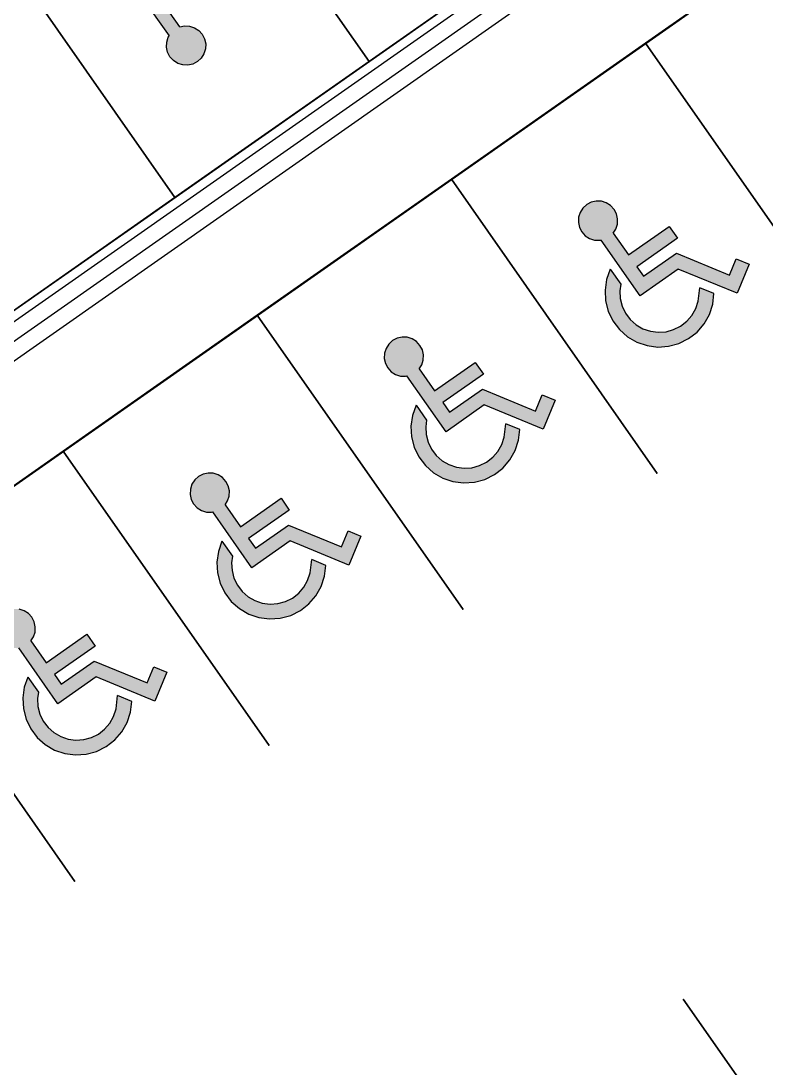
# Model space of a CAD drawing. Header units: millimetres. Extents: x 152904052 to 153933663, y 538271515 to 539240469.
# Drawn here: x 153331672 to 153342050, y 538612183 to 538626760 of the extents above; entities that cross this region are included whole.
import ezdxf

# ---------------------------------------------------------------- set-up
doc = ezdxf.new("R2010")
doc.units = ezdxf.units.MM
doc.layers.add('SCHM', color=9, linetype='Continuous')

msp = doc.modelspace()

# ---------------------------------------------------------------- hatches: boundary and pattern name
at = {"layer": 'SCHM'}
for points in [[(153334148.7, 538626627.3), (153334197.1, 538626574.5), (153334230.1, 538626511.1), (153334245.6, 538626441.2), (153334242.5, 538626369.7), (153334221, 538626301.4), (153334182.5, 538626241.1), (153334129.7, 538626192.7), (153334066.3, 538626159.7), (153333996.4, 538626144.2), (153333924.9, 538626147.3), (153333856.6, 538626168.8), (153333796.3, 538626207.3), (153333747.9, 538626260.1), (153333714.9, 538626323.5), (153333699.4, 538626393.4), (153333702.5, 538626464.9), (153333724, 538626533.2), (153333734.8, 538626550), (153333191.1, 538627326.5), (153333723, 538627698.9), (153333685.5, 538628585.1), (153334122.7, 538628603.6), (153334130.9, 538628408.9), (153333888.4, 538628398.7), (153333922.2, 538627600.5), (153333462.5, 538627278.6), (153333556.1, 538627144.9), (153334122.4, 538627541.4), (153334237.7, 538627376.7), (153333671.4, 538626980.2), (153333884.3, 538626676.2), (153333948.6, 538626690.4), (153334020.1, 538626687.3), (153334088.4, 538626665.8)], [(153339966.2, 538624072.5), (153339933.1, 538624136), (153339884.8, 538624188.8), (153339824.4, 538624227.2), (153339756.2, 538624248.7), (153339684.7, 538624251.9), (153339614.8, 538624236.4), (153339551.3, 538624203.3), (153339498.5, 538624155), (153339460.1, 538624094.6), (153339438.6, 538624026.4), (153339435.4, 538623954.9), (153339450.9, 538623885), (153339484, 538623821.5), (153339532.3, 538623768.8), (153339592.7, 538623730.3), (153339660.9, 538623708.8), (153339732.4, 538623705.7), (153339752, 538623710), (153340295.6, 538622933.6), (153340827.5, 538623306), (153341647.4, 538622967.7), (153341814.3, 538623372.1), (153341634.3, 538623446.4), (153341541.7, 538623222.1), (153340803.2, 538623526.8), (153340343.5, 538623204.9), (153340249.8, 538623338.7), (153340816.1, 538623735.2), (153340700.8, 538623899.8), (153340134.5, 538623503.3), (153339921.6, 538623807.4), (153339957, 538623862.9), (153339978.5, 538623931.2), (153339981.6, 538624002.7)], [(153340012.5, 538623003.7), (153340025.5, 538623093.2), (153339878.7, 538623302.8), (153339828.4, 538623161.4), (153339806.9, 538623012.9), (153339815, 538622863.1), (153339852.5, 538622717.8), (153339917.8, 538622582.7), (153340008.3, 538622463.1), (153340120.7, 538622363.6), (153340250.4, 538622288.2), (153340392.4, 538622239.8), (153340541.2, 538622220.2), (153340690.9, 538622230.3), (153340835.7, 538622269.6), (153340969.9, 538622336.6), (153341088.4, 538622428.8), (153341186.4, 538622542.4), (153341260.1, 538622673.1), (153341306.7, 538622815.7), (153341324.3, 538622964.7), (153341127.7, 538623045.8), (153341105.7, 538622860), (153341071.7, 538622756), (153341018, 538622660.7), (153340946.6, 538622577.9), (153340860.2, 538622510.8), (153340762.4, 538622461.9), (153340656.8, 538622433.3), (153340547.7, 538622425.9), (153340439.3, 538622440.2), (153340335.8, 538622475.5), (153340241.2, 538622530.5), (153340159.3, 538622603), (153340093.3, 538622690.1), (153340045.7, 538622788.6), (153340018.4, 538622894.5)], [(153337263, 538622179.7), (153337229.9, 538622243.2), (153337181.6, 538622296), (153337121.2, 538622334.4), (153337053, 538622355.9), (153336981.5, 538622359.1), (153336911.6, 538622343.6), (153336848.1, 538622310.5), (153336795.3, 538622262.2), (153336756.9, 538622201.8), (153336735.4, 538622133.6), (153336732.2, 538622062.1), (153336747.7, 538621992.2), (153336780.8, 538621928.7), (153336829.1, 538621876), (153336889.5, 538621837.5), (153336957.7, 538621816), (153337029.2, 538621812.9), (153337048.8, 538621817.2), (153337592.4, 538621040.8), (153338124.3, 538621413.2), (153338944.2, 538621074.9), (153339111.1, 538621479.3), (153338931.1, 538621553.6), (153338838.4, 538621329.3), (153338100, 538621634), (153337640.3, 538621312.1), (153337546.6, 538621445.9), (153338112.9, 538621842.4), (153337997.6, 538622007), (153337431.3, 538621610.5), (153337218.4, 538621914.6), (153337253.8, 538621970.1), (153337275.3, 538622038.4), (153337278.4, 538622109.9)], [(153337309.3, 538621110.9), (153337322.3, 538621200.4), (153337175.5, 538621410), (153337125.2, 538621268.6), (153337103.7, 538621120.1), (153337111.8, 538620970.3), (153337149.3, 538620825), (153337214.6, 538620689.9), (153337305.1, 538620570.3), (153337417.5, 538620470.8), (153337547.2, 538620395.4), (153337689.2, 538620347), (153337838, 538620327.4), (153337987.7, 538620337.5), (153338132.5, 538620376.8), (153338266.7, 538620443.8), (153338385.2, 538620536), (153338483.2, 538620649.6), (153338556.9, 538620780.3), (153338603.5, 538620922.9), (153338621.1, 538621071.9), (153338424.5, 538621153), (153338402.5, 538620967.2), (153338368.5, 538620863.2), (153338314.8, 538620767.9), (153338243.4, 538620685.1), (153338157, 538620618), (153338059.2, 538620569.1), (153337953.6, 538620540.5), (153337844.5, 538620533.1), (153337736.1, 538620547.4), (153337632.6, 538620582.7), (153337538, 538620637.7), (153337456.1, 538620710.2), (153337390.1, 538620797.3), (153337342.5, 538620895.8), (153337315.2, 538621001.7)], [(153334559.8, 538620286.9), (153334526.7, 538620350.4), (153334478.4, 538620403.2), (153334418, 538620441.6), (153334349.7, 538620463.1), (153334278.3, 538620466.3), (153334208.4, 538620450.8), (153334144.9, 538620417.7), (153334092.1, 538620369.4), (153334053.7, 538620309), (153334032.2, 538620240.8), (153334029, 538620169.3), (153334044.5, 538620099.4), (153334077.6, 538620035.9), (153334125.9, 538619983.2), (153334186.3, 538619944.7), (153334254.5, 538619923.2), (153334326, 538619920.1), (153334345.6, 538619924.4), (153334889.2, 538619148), (153335421.1, 538619520.4), (153336241, 538619182.1), (153336407.9, 538619586.5), (153336227.9, 538619660.8), (153336135.2, 538619436.5), (153335396.8, 538619741.2), (153334937.1, 538619419.3), (153334843.4, 538619553), (153335409.7, 538619949.5), (153335294.4, 538620114.2), (153334728.1, 538619717.7), (153334515.2, 538620021.8), (153334550.6, 538620077.3), (153334572.1, 538620145.6), (153334575.2, 538620217.1)], [(153334606.1, 538619218.1), (153334619.1, 538619307.6), (153334472.3, 538619517.2), (153334422, 538619375.8), (153334400.5, 538619227.3), (153334408.6, 538619077.5), (153334446.1, 538618932.2), (153334511.4, 538618797.1), (153334601.9, 538618677.5), (153334714.3, 538618578), (153334844, 538618502.6), (153334986, 538618454.2), (153335134.8, 538618434.6), (153335284.5, 538618444.7), (153335429.3, 538618484), (153335563.5, 538618551), (153335682, 538618643.2), (153335780, 538618756.8), (153335853.7, 538618887.5), (153335900.3, 538619030.1), (153335917.9, 538619179.1), (153335721.3, 538619260.2), (153335699.3, 538619074.4), (153335665.3, 538618970.4), (153335611.6, 538618875.1), (153335540.2, 538618792.3), (153335453.8, 538618725.2), (153335356, 538618676.3), (153335250.4, 538618647.6), (153335141.3, 538618640.3), (153335032.9, 538618654.6), (153334929.4, 538618689.9), (153334834.8, 538618744.9), (153334752.9, 538618817.4), (153334686.9, 538618904.5), (153334639.3, 538619003), (153334612, 538619108.9)], [(153331856.6, 538618394.1), (153331823.5, 538618457.6), (153331775.2, 538618510.4), (153331714.8, 538618548.8), (153331646.5, 538618570.3), (153331575, 538618573.5), (153331505.2, 538618558), (153331441.7, 538618524.9), (153331388.9, 538618476.6), (153331350.5, 538618416.2), (153331329, 538618348), (153331325.8, 538618276.5), (153331341.3, 538618206.6), (153331374.4, 538618143.1), (153331422.7, 538618090.3), (153331483.1, 538618051.9), (153331551.3, 538618030.4), (153331622.8, 538618027.3), (153331642.4, 538618031.6), (153332186, 538617255.2), (153332717.9, 538617627.6), (153333537.8, 538617289.2), (153333704.7, 538617693.7), (153333524.6, 538617768), (153333432, 538617543.6), (153332693.6, 538617848.4), (153332233.9, 538617526.5), (153332140.2, 538617660.2), (153332706.5, 538618056.7), (153332591.2, 538618221.4), (153332024.9, 538617824.9), (153331812, 538618128.9), (153331847.4, 538618184.5), (153331868.9, 538618252.8), (153331872, 538618324.2)], [(153331902.9, 538617325.3), (153331915.9, 538617414.8), (153331769.1, 538617624.4), (153331718.8, 538617483), (153331697.3, 538617334.5), (153331705.4, 538617184.7), (153331742.9, 538617039.4), (153331808.2, 538616904.3), (153331898.7, 538616784.7), (153332011.1, 538616685.2), (153332140.8, 538616609.8), (153332282.8, 538616561.3), (153332431.6, 538616541.8), (153332581.3, 538616551.9), (153332726.1, 538616591.2), (153332860.3, 538616658.2), (153332978.8, 538616750.3), (153333076.8, 538616864), (153333150.5, 538616994.6), (153333197.1, 538617137.3), (153333214.7, 538617286.3), (153333018.1, 538617367.4), (153332996.1, 538617181.5), (153332962.1, 538617077.6), (153332908.4, 538616982.3), (153332837, 538616899.5), (153332750.6, 538616832.4), (153332652.8, 538616783.5), (153332547.2, 538616754.8), (153332438.1, 538616747.5), (153332329.7, 538616761.8), (153332226.2, 538616797.1), (153332131.6, 538616852), (153332049.7, 538616924.5), (153331983.7, 538617011.7), (153331936.1, 538617110.2), (153331908.8, 538617216.1)]]:
    msp.add_hatch(color=256, dxfattribs=at).paths.add_polyline_path(points)

# ---------------------------------------------------------------- linework, layer by layer
for p, q in [((153333191.1, 538627326.5), (153333734.8, 538626550)), ((153333884.3, 538626676.2), (153333671.4, 538626980.2)), ((153333884.3, 538626676.2), (153333948.6, 538626690.4)), ((153333948.6, 538626690.4), (153334020.1, 538626687.3)), ((153334020.1, 538626687.3), (153334088.4, 538626665.8)), ((153334088.4, 538626665.8), (153334148.7, 538626627.3)), ((153333702.5, 538626464.9), (153333724, 538626533.2)), ((153333724, 538626533.2), (153333734.8, 538626550)), ((153334148.7, 538626627.3), (153334197.1, 538626574.5)), ((153334197.1, 538626574.5), (153334230.1, 538626511.1)), ((153334230.1, 538626511.1), (153334245.6, 538626441.2)), ((153333699.4, 538626393.4), (153333702.5, 538626464.9)), ((153333714.9, 538626323.5), (153333699.4, 538626393.4)), ((153334242.5, 538626369.7), (153334221, 538626301.4)), ((153334245.6, 538626441.2), (153334242.5, 538626369.7)), ((153333747.9, 538626260.1), (153333714.9, 538626323.5)), ((153333796.3, 538626207.3), (153333747.9, 538626260.1)), ((153334182.5, 538626241.1), (153334129.7, 538626192.7)), ((153334221, 538626301.4), (153334182.5, 538626241.1)), ((153333856.6, 538626168.8), (153333796.3, 538626207.3)), ((153333924.9, 538626147.3), (153333856.6, 538626168.8)), ((153333996.4, 538626144.2), (153333924.9, 538626147.3)), ((153334066.3, 538626159.7), (153333996.4, 538626144.2)), ((153334129.7, 538626192.7), (153334066.3, 538626159.7)), ((153339551.3, 538624203.3), (153339498.5, 538624155)), ((153339614.8, 538624236.4), (153339551.3, 538624203.3)), ((153339684.7, 538624251.9), (153339614.8, 538624236.4)), ((153339756.2, 538624248.7), (153339684.7, 538624251.9)), ((153339824.4, 538624227.2), (153339756.2, 538624248.7)), ((153339884.8, 538624188.8), (153339824.4, 538624227.2)), ((153339933.1, 538624136), (153339884.8, 538624188.8)), ((153339460.1, 538624094.6), (153339438.6, 538624026.4)), ((153339498.5, 538624155), (153339460.1, 538624094.6)), ((153339966.2, 538624072.5), (153339933.1, 538624136)), ((153339981.6, 538624002.7), (153339966.2, 538624072.5)), ((153339438.6, 538624026.4), (153339435.4, 538623954.9)), ((153339435.4, 538623954.9), (153339450.9, 538623885)), ((153339957, 538623862.9), (153339978.5, 538623931.2)), ((153339978.5, 538623931.2), (153339981.6, 538624002.7)), ((153340134.5, 538623503.3), (153340700.8, 538623899.8)), ((153340700.8, 538623899.8), (153340816.1, 538623735.2)), ((153339450.9, 538623885), (153339484, 538623821.5)), ((153339484, 538623821.5), (153339532.3, 538623768.8)), ((153339532.3, 538623768.8), (153339592.7, 538623730.3)), ((153339921.6, 538623807.4), (153339957, 538623862.9)), ((153339921.6, 538623807.4), (153340134.5, 538623503.3)), ((153339592.7, 538623730.3), (153339660.9, 538623708.8)), ((153339660.9, 538623708.8), (153339732.4, 538623705.7)), ((153339732.4, 538623705.7), (153339752, 538623710)), ((153340295.6, 538622933.6), (153339752, 538623710)), ((153340816.1, 538623735.2), (153340249.8, 538623338.7)), ((153340343.5, 538623204.9), (153340803.2, 538623526.8)), ((153340803.2, 538623526.8), (153341541.7, 538623222.1)), ((153339878.7, 538623302.8), (153339828.4, 538623161.4)), ((153339878.7, 538623302.8), (153340025.5, 538623093.2)), ((153340249.8, 538623338.7), (153340343.5, 538623204.9)), ((153340827.5, 538623306), (153340295.6, 538622933.6)), ((153341647.4, 538622967.7), (153340827.5, 538623306)), ((153341541.7, 538623222.1), (153341634.3, 538623446.4)), ((153341634.3, 538623446.4), (153341814.3, 538623372.1)), ((153341814.3, 538623372.1), (153341647.4, 538622967.7)), ((153339828.4, 538623161.4), (153339806.9, 538623012.9)), ((153339806.9, 538623012.9), (153339815, 538622863.1)), ((153340025.5, 538623093.2), (153340012.5, 538623003.7)), ((153341105.7, 538622860), (153341127.7, 538623045.8)), ((153341324.3, 538622964.7), (153341127.7, 538623045.8)), ((153340012.5, 538623003.7), (153340018.4, 538622894.5)), ((153340018.4, 538622894.5), (153340045.7, 538622788.6)), ((153341306.7, 538622815.7), (153341324.3, 538622964.7)), ((153339815, 538622863.1), (153339852.5, 538622717.8)), ((153340045.7, 538622788.6), (153340093.3, 538622690.1)), ((153341018, 538622660.7), (153341071.7, 538622756)), ((153341071.7, 538622756), (153341105.7, 538622860)), ((153341260.1, 538622673.1), (153341306.7, 538622815.7)), ((153339852.5, 538622717.8), (153339917.8, 538622582.7)), ((153339917.8, 538622582.7), (153340008.3, 538622463.1)), ((153340093.3, 538622690.1), (153340159.3, 538622603)), ((153340159.3, 538622603), (153340241.2, 538622530.5)), ((153340860.2, 538622510.8), (153340946.6, 538622577.9)), ((153340946.6, 538622577.9), (153341018, 538622660.7)), ((153341186.4, 538622542.4), (153341260.1, 538622673.1)), ((153340008.3, 538622463.1), (153340120.7, 538622363.6)), ((153340241.2, 538622530.5), (153340335.8, 538622475.5)), ((153340335.8, 538622475.5), (153340439.3, 538622440.2)), ((153340439.3, 538622440.2), (153340547.7, 538622425.9)), ((153340547.7, 538622425.9), (153340656.8, 538622433.3)), ((153340656.8, 538622433.3), (153340762.4, 538622461.9)), ((153340762.4, 538622461.9), (153340860.2, 538622510.8)), ((153340969.9, 538622336.6), (153341088.4, 538622428.8)), ((153341088.4, 538622428.8), (153341186.4, 538622542.4)), ((153336848.1, 538622310.5), (153336795.3, 538622262.2)), ((153336911.6, 538622343.6), (153336848.1, 538622310.5)), ((153336981.5, 538622359.1), (153336911.6, 538622343.6)), ((153337053, 538622355.9), (153336981.5, 538622359.1)), ((153337121.2, 538622334.4), (153337053, 538622355.9)), ((153337181.6, 538622296), (153337121.2, 538622334.4)), ((153337229.9, 538622243.2), (153337181.6, 538622296)), ((153340120.7, 538622363.6), (153340250.4, 538622288.2)), ((153340250.4, 538622288.2), (153340392.4, 538622239.8)), ((153340835.7, 538622269.6), (153340969.9, 538622336.6)), ((153336756.9, 538622201.8), (153336735.4, 538622133.6)), ((153336795.3, 538622262.2), (153336756.9, 538622201.8)), ((153337263, 538622179.7), (153337229.9, 538622243.2)), ((153337278.4, 538622109.9), (153337263, 538622179.7)), ((153340392.4, 538622239.8), (153340541.2, 538622220.2)), ((153340541.2, 538622220.2), (153340690.9, 538622230.3)), ((153340690.9, 538622230.3), (153340835.7, 538622269.6)), ((153336735.4, 538622133.6), (153336732.2, 538622062.1)), ((153336732.2, 538622062.1), (153336747.7, 538621992.2)), ((153336747.7, 538621992.2), (153336780.8, 538621928.7)), ((153337253.8, 538621970.1), (153337275.3, 538622038.4)), ((153337275.3, 538622038.4), (153337278.4, 538622109.9)), ((153337431.3, 538621610.5), (153337997.6, 538622007)), ((153337997.6, 538622007), (153338112.9, 538621842.4)), ((153336780.8, 538621928.7), (153336829.1, 538621876)), ((153336829.1, 538621876), (153336889.5, 538621837.5)), ((153337218.4, 538621914.6), (153337253.8, 538621970.1)), ((153337218.4, 538621914.6), (153337431.3, 538621610.5)), ((153336889.5, 538621837.5), (153336957.7, 538621816)), ((153336957.7, 538621816), (153337029.2, 538621812.9)), ((153337029.2, 538621812.9), (153337048.8, 538621817.2)), ((153337592.4, 538621040.8), (153337048.8, 538621817.2)), ((153338112.9, 538621842.4), (153337546.6, 538621445.9)), ((153337640.3, 538621312.1), (153338100, 538621634)), ((153338100, 538621634), (153338838.4, 538621329.3)), ((153338838.4, 538621329.3), (153338931.1, 538621553.6)), ((153338931.1, 538621553.6), (153339111.1, 538621479.3)), ((153337175.5, 538621410), (153337125.2, 538621268.6)), ((153337175.5, 538621410), (153337322.3, 538621200.4)), ((153337546.6, 538621445.9), (153337640.3, 538621312.1)), ((153338124.3, 538621413.2), (153337592.4, 538621040.8)), ((153338944.2, 538621074.9), (153338124.3, 538621413.2)), ((153339111.1, 538621479.3), (153338944.2, 538621074.9)), ((153337125.2, 538621268.6), (153337103.7, 538621120.1)), ((153337103.7, 538621120.1), (153337111.8, 538620970.3)), ((153337322.3, 538621200.4), (153337309.3, 538621110.9)), ((153338402.5, 538620967.2), (153338424.5, 538621153)), ((153338621.1, 538621071.9), (153338424.5, 538621153)), ((153337111.8, 538620970.3), (153337149.3, 538620825)), ((153337309.3, 538621110.9), (153337315.2, 538621001.7)), ((153337315.2, 538621001.7), (153337342.5, 538620895.8)), ((153338603.5, 538620922.9), (153338621.1, 538621071.9)), ((153337149.3, 538620825), (153337214.6, 538620689.9)), ((153337342.5, 538620895.8), (153337390.1, 538620797.3)), ((153338314.8, 538620767.9), (153338368.5, 538620863.2)), ((153338368.5, 538620863.2), (153338402.5, 538620967.2)), ((153338556.9, 538620780.3), (153338603.5, 538620922.9)), ((153337214.6, 538620689.9), (153337305.1, 538620570.3)), ((153337390.1, 538620797.3), (153337456.1, 538620710.2)), ((153337456.1, 538620710.2), (153337538, 538620637.7)), ((153338157, 538620618), (153338243.4, 538620685.1)), ((153338243.4, 538620685.1), (153338314.8, 538620767.9)), ((153338483.2, 538620649.6), (153338556.9, 538620780.3)), ((153337305.1, 538620570.3), (153337417.5, 538620470.8)), ((153337538, 538620637.7), (153337632.6, 538620582.7)), ((153337632.6, 538620582.7), (153337736.1, 538620547.4)), ((153337736.1, 538620547.4), (153337844.5, 538620533.1)), ((153337844.5, 538620533.1), (153337953.6, 538620540.5)), ((153337953.6, 538620540.5), (153338059.2, 538620569.1)), ((153338059.2, 538620569.1), (153338157, 538620618)), ((153338266.7, 538620443.8), (153338385.2, 538620536)), ((153338385.2, 538620536), (153338483.2, 538620649.6)), ((153334144.9, 538620417.7), (153334092.1, 538620369.4)), ((153334208.4, 538620450.8), (153334144.9, 538620417.7)), ((153334278.3, 538620466.3), (153334208.4, 538620450.8)), ((153334349.7, 538620463.1), (153334278.3, 538620466.3)), ((153334418, 538620441.6), (153334349.7, 538620463.1)), ((153334478.4, 538620403.2), (153334418, 538620441.6)), ((153334526.7, 538620350.4), (153334478.4, 538620403.2)), ((153337417.5, 538620470.8), (153337547.2, 538620395.4)), ((153337547.2, 538620395.4), (153337689.2, 538620347)), ((153338132.5, 538620376.8), (153338266.7, 538620443.8)), ((153334053.7, 538620309), (153334032.2, 538620240.8)), ((153334092.1, 538620369.4), (153334053.7, 538620309)), ((153334559.8, 538620286.9), (153334526.7, 538620350.4)), ((153334575.2, 538620217.1), (153334559.8, 538620286.9)), ((153337689.2, 538620347), (153337838, 538620327.4)), ((153337838, 538620327.4), (153337987.7, 538620337.5)), ((153337987.7, 538620337.5), (153338132.5, 538620376.8)), ((153334032.2, 538620240.8), (153334029, 538620169.3)), ((153334029, 538620169.3), (153334044.5, 538620099.4)), ((153334044.5, 538620099.4), (153334077.6, 538620035.9)), ((153334550.6, 538620077.3), (153334572.1, 538620145.6)), ((153334572.1, 538620145.6), (153334575.2, 538620217.1)), ((153334728.1, 538619717.7), (153335294.4, 538620114.2)), ((153335294.4, 538620114.2), (153335409.7, 538619949.5)), ((153334077.6, 538620035.9), (153334125.9, 538619983.2)), ((153334125.9, 538619983.2), (153334186.3, 538619944.7)), ((153334515.2, 538620021.8), (153334550.6, 538620077.3)), ((153334515.2, 538620021.8), (153334728.1, 538619717.7)), ((153334186.3, 538619944.7), (153334254.5, 538619923.2)), ((153334254.5, 538619923.2), (153334326, 538619920.1)), ((153334326, 538619920.1), (153334345.6, 538619924.4)), ((153334889.2, 538619148), (153334345.6, 538619924.4)), ((153335409.7, 538619949.5), (153334843.4, 538619553)), ((153334937.1, 538619419.3), (153335396.8, 538619741.2)), ((153335396.8, 538619741.2), (153336135.2, 538619436.5)), ((153336135.2, 538619436.5), (153336227.9, 538619660.8)), ((153336227.9, 538619660.8), (153336407.9, 538619586.5)), ((153334472.3, 538619517.2), (153334422, 538619375.8)), ((153334472.3, 538619517.2), (153334619.1, 538619307.6)), ((153334843.4, 538619553), (153334937.1, 538619419.3)), ((153335421.1, 538619520.4), (153334889.2, 538619148)), ((153336241, 538619182.1), (153335421.1, 538619520.4)), ((153336407.9, 538619586.5), (153336241, 538619182.1)), ((153334422, 538619375.8), (153334400.5, 538619227.3)), ((153334400.5, 538619227.3), (153334408.6, 538619077.5)), ((153334619.1, 538619307.6), (153334606.1, 538619218.1)), ((153335699.3, 538619074.4), (153335721.3, 538619260.2)), ((153335917.9, 538619179.1), (153335721.3, 538619260.2)), ((153334408.6, 538619077.5), (153334446.1, 538618932.2)), ((153334606.1, 538619218.1), (153334612, 538619108.9)), ((153334612, 538619108.9), (153334639.3, 538619003)), ((153335900.3, 538619030.1), (153335917.9, 538619179.1)), ((153334446.1, 538618932.2), (153334511.4, 538618797.1)), ((153334639.3, 538619003), (153334686.9, 538618904.5)), ((153335611.6, 538618875.1), (153335665.3, 538618970.4)), ((153335665.3, 538618970.4), (153335699.3, 538619074.4)), ((153335853.7, 538618887.5), (153335900.3, 538619030.1)), ((153334511.4, 538618797.1), (153334601.9, 538618677.5)), ((153334686.9, 538618904.5), (153334752.9, 538618817.4)), ((153334752.9, 538618817.4), (153334834.8, 538618744.9)), ((153335453.8, 538618725.2), (153335540.2, 538618792.3)), ((153335540.2, 538618792.3), (153335611.6, 538618875.1)), ((153335780, 538618756.8), (153335853.7, 538618887.5)), ((153334601.9, 538618677.5), (153334714.3, 538618578)), ((153334834.8, 538618744.9), (153334929.4, 538618689.9)), ((153334929.4, 538618689.9), (153335032.9, 538618654.6)), ((153335032.9, 538618654.6), (153335141.3, 538618640.3)), ((153335141.3, 538618640.3), (153335250.4, 538618647.6)), ((153335250.4, 538618647.6), (153335356, 538618676.3)), ((153335356, 538618676.3), (153335453.8, 538618725.2)), ((153335563.5, 538618551), (153335682, 538618643.2)), ((153335682, 538618643.2), (153335780, 538618756.8)), ((153331714.8, 538618548.8), (153331646.5, 538618570.3)), ((153331775.2, 538618510.4), (153331714.8, 538618548.8)), ((153331823.5, 538618457.6), (153331775.2, 538618510.4)), ((153334714.3, 538618578), (153334844, 538618502.6)), ((153334844, 538618502.6), (153334986, 538618454.2)), ((153335429.3, 538618484), (153335563.5, 538618551)), ((153331856.6, 538618394.1), (153331823.5, 538618457.6)), ((153331872, 538618324.2), (153331856.6, 538618394.1)), ((153334986, 538618454.2), (153335134.8, 538618434.6)), ((153335134.8, 538618434.6), (153335284.5, 538618444.7)), ((153335284.5, 538618444.7), (153335429.3, 538618484)), ((153331847.4, 538618184.5), (153331868.9, 538618252.8)), ((153331868.9, 538618252.8), (153331872, 538618324.2)), ((153332024.9, 538617824.9), (153332591.2, 538618221.4)), ((153332591.2, 538618221.4), (153332706.5, 538618056.7)), ((153331812, 538618128.9), (153331847.4, 538618184.5)), ((153331812, 538618128.9), (153332024.9, 538617824.9)), ((153332706.5, 538618056.7), (153332140.2, 538617660.2)), ((153332186, 538617255.2), (153331642.4, 538618031.6)), ((153332233.9, 538617526.5), (153332693.6, 538617848.4)), ((153332693.6, 538617848.4), (153333432, 538617543.6)), ((153333432, 538617543.6), (153333524.6, 538617768)), ((153333524.6, 538617768), (153333704.7, 538617693.7)), ((153331769.1, 538617624.4), (153331718.8, 538617483)), ((153331769.1, 538617624.4), (153331915.9, 538617414.8)), ((153332140.2, 538617660.2), (153332233.9, 538617526.5)), ((153332717.9, 538617627.6), (153332186, 538617255.2)), ((153333537.8, 538617289.2), (153332717.9, 538617627.6)), ((153333704.7, 538617693.7), (153333537.8, 538617289.2)), ((153331718.8, 538617483), (153331697.3, 538617334.5)), ((153331697.3, 538617334.5), (153331705.4, 538617184.7)), ((153331915.9, 538617414.8), (153331902.9, 538617325.3)), ((153332996.1, 538617181.5), (153333018.1, 538617367.4)), ((153333214.7, 538617286.3), (153333018.1, 538617367.4)), ((153331705.4, 538617184.7), (153331742.9, 538617039.4)), ((153331902.9, 538617325.3), (153331908.8, 538617216.1)), ((153331908.8, 538617216.1), (153331936.1, 538617110.2)), ((153332962.1, 538617077.6), (153332996.1, 538617181.5)), ((153333197.1, 538617137.3), (153333214.7, 538617286.3)), ((153331742.9, 538617039.4), (153331808.2, 538616904.3)), ((153331936.1, 538617110.2), (153331983.7, 538617011.7)), ((153332908.4, 538616982.3), (153332962.1, 538617077.6)), ((153333150.5, 538616994.6), (153333197.1, 538617137.3)), ((153331808.2, 538616904.3), (153331898.7, 538616784.7)), ((153331983.7, 538617011.7), (153332049.7, 538616924.5)), ((153332049.7, 538616924.5), (153332131.6, 538616852)), ((153332750.6, 538616832.4), (153332837, 538616899.5)), ((153332837, 538616899.5), (153332908.4, 538616982.3)), ((153333076.8, 538616864), (153333150.5, 538616994.6)), ((153331898.7, 538616784.7), (153332011.1, 538616685.2)), ((153332131.6, 538616852), (153332226.2, 538616797.1)), ((153332226.2, 538616797.1), (153332329.7, 538616761.8)), ((153332329.7, 538616761.8), (153332438.1, 538616747.5)), ((153332438.1, 538616747.5), (153332547.2, 538616754.8)), ((153332547.2, 538616754.8), (153332652.8, 538616783.5)), ((153332652.8, 538616783.5), (153332750.6, 538616832.4)), ((153332860.3, 538616658.2), (153332978.8, 538616750.3)), ((153332978.8, 538616750.3), (153333076.8, 538616864)), ((153332011.1, 538616685.2), (153332140.8, 538616609.8)), ((153332140.8, 538616609.8), (153332282.8, 538616561.3)), ((153332726.1, 538616591.2), (153332860.3, 538616658.2)), ((153332282.8, 538616561.3), (153332431.6, 538616541.8)), ((153332431.6, 538616541.8), (153332581.3, 538616551.9)), ((153332581.3, 538616551.9), (153332726.1, 538616591.2))]:
    msp.add_line(p, q, dxfattribs=at)
for points in [[(153298009.6, 538599075.5), (153349974.3, 538635461.7)], [(153298267.7, 538598706.9), (153350232.4, 538635093)], [(153336355.1, 538632182.4), (153339223, 538628086.7), (153336519.8, 538626193.8), (153333651.9, 538630289.6)], [(153333651.9, 538630289.6), (153336519.8, 538626193.8), (153333816.6, 538624301), (153330948.7, 538628396.8)], [(153330948.7, 538628396.8), (153333816.6, 538624301), (153331113.4, 538622408.2), (153328245.5, 538626504)], [(153345940.9, 538624245.9), (153343073, 538628341.6), (153340369.8, 538626448.8), (153343237.7, 538622353.1)], [(153343237.7, 538622353.1), (153340369.8, 538626448.8), (153337666.6, 538624556), (153340534.5, 538620460.3)], [(153340534.5, 538620460.3), (153337666.6, 538624556), (153334963.4, 538622663.2), (153337831.3, 538618567.5)], [(153337831.3, 538618567.5), (153334963.4, 538622663.2), (153332260.2, 538620770.4), (153335128.1, 538616674.7)], [(153335128.1, 538616674.7), (153332260.2, 538620770.4), (153329557, 538618877.6), (153332424.9, 538614781.9)], [(153332424.9, 538614781.9), (153329557, 538618877.6), (153326853.8, 538616984.8), (153329721.7, 538612889.1)], [(153340896.5, 538613143.7), (153343879.1, 538608884.1), (153346008.9, 538610375.4), (153343026.3, 538614635)], [(153338766.7, 538611652.4), (153341749.3, 538607392.8), (153343879.1, 538608884.1), (153340896.5, 538613143.7)]]:
    msp.add_lwpolyline(points, dxfattribs=at)
at = {"layer": 'SCHM', "ltscale": 5, "flags": 128}
msp.add_lwpolyline([(153298138.6, 538598891.2), (153350277.8, 538635399.4)], dxfattribs=at)
at = {"layer": 'SCHM', "ltscale": 0.0008}
msp.add_lwpolyline([(153345239.7, 538625247.2, 1.0076141), (153347519.4, 538626785, 0.0024617), (153347462, 538626868), (153342042.5, 538634607.8, 1), (153339789.8, 538633030.4), (153341926.4, 538629979.1), (153231095.2, 538552374.2), (153228958.6, 538555425.5, 1), (153226705.9, 538553848.2), (153232126.2, 538546107.2, 1), (153234378.9, 538547684.5), (153232242.3, 538550735.9), (153343073.6, 538628340.8)], format="xyb", close=True, dxfattribs=at)

doc.saveas('drawing.dxf')
